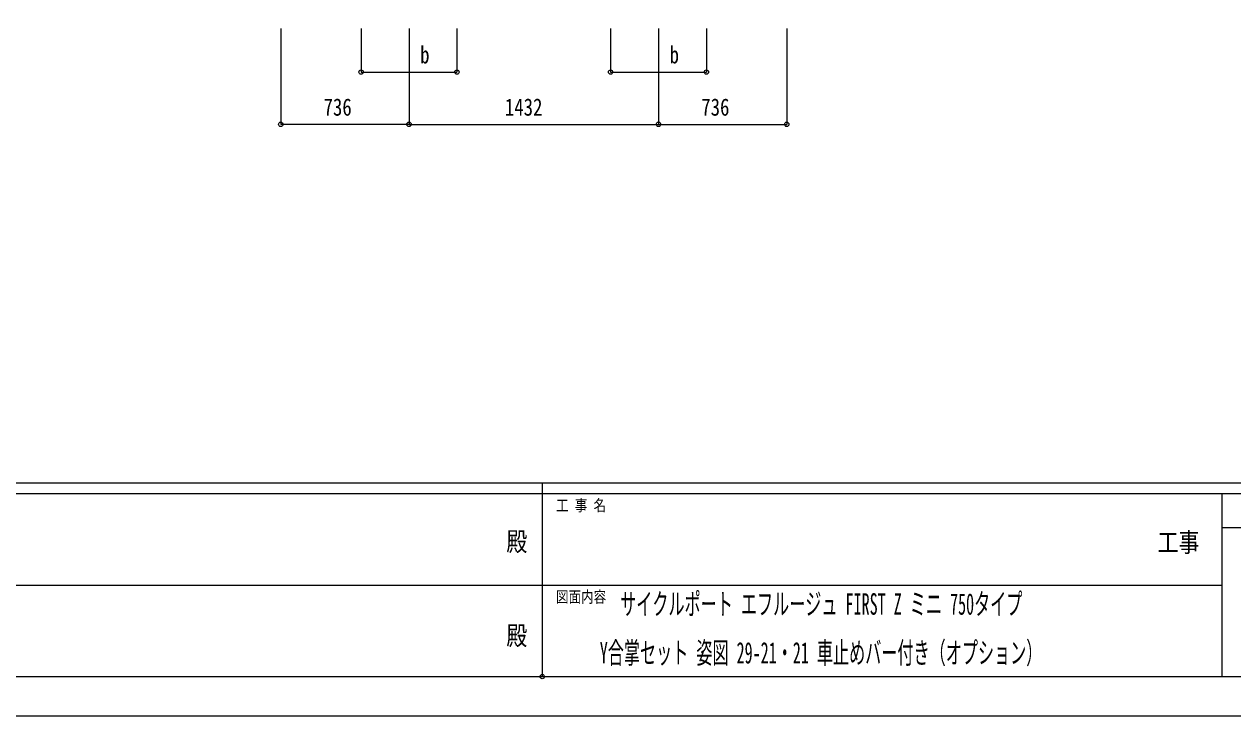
# Model space of a CAD drawing. Units: millimetres, scale not verified. Extents: x -12615 to 12615, y -8911 to 8915.
# Drawn here: x -2989 to 3949, y -8905 to -4935 of the extents above; entities that cross this region are included whole.
import ezdxf
from ezdxf.enums import TextEntityAlignment as Align

# ---------------------------------------------------------------- set-up
doc = ezdxf.new("R2010")
doc.units = ezdxf.units.MM
doc.header["$LTSCALE"] = 50
doc.header["$PDMODE"] = 32
doc.header["$PDSIZE"] = 25
for name, color, linetype in [('0-2_USER1', 3, 'Continuous'), ('0-7_YKK_D', 6, 'Continuous'), ('0-8_YKK_ZWAK', 7, 'Continuous')]:
    doc.layers.add(name, color=color, linetype=linetype)
doc.styles.add('ＭＳ ゴシック', font='')
doc.styles.get('ＭＳ ゴシック').set_extended_font_data('MS Gothic')

msp = doc.modelspace()

# ---------------------------------------------------------------- linework, layer by layer
at = {"layer": '0-7_YKK_D'}
for p, q in [((-1515.94, -4959.9), (-1515.94, -5510.9)), ((-1054.94, -4959.9), (-1054.94, -5210.9)), ((-779.94, -4959.9), (-779.94, -5510.9)), ((-779.94, -4959.9), (-779.94, -5510.9)), ((-504.94, -4959.9), (-504.94, -5210.9)), ((377.06, -4959.9), (377.06, -5210.9)), ((652.06, -4959.9), (652.06, -5510.9)), ((652.06, -4959.9), (652.06, -5510.9)), ((927.06, -4959.9), (927.06, -5210.9)), ((1388.06, -4959.9), (1388.06, -5510.9)), ((-1054.94, -5209.9), (-504.94, -5209.9)), ((377.06, -5209.9), (927.06, -5209.9)), ((-779.94, -5509.9), (-1515.94, -5509.9)), ((-779.94, -5509.9), (652.06, -5509.9)), ((652.06, -5509.9), (1388.06, -5509.9))]:
    msp.add_line(p, q, dxfattribs=at)
for centre in [(-1054.94, -5209.9), (-504.94, -5209.9), (377.06, -5209.9), (927.06, -5209.9), (-1515.94, -5509.9), (-779.94, -5509.9), (-779.94, -5509.9), (652.06, -5509.9), (652.06, -5509.9), (1388.06, -5509.9)]:
    msp.add_circle(centre, 12.75, dxfattribs=at)
at = {"layer": '0-8_YKK_ZWAK'}
for p, q in [((11685.06, -7569.9), (-11714.94, -7569.9)), ((-14.94, -7629.9), (-3914.94, -7629.9)), ((-14.94, -7569.9), (-14.94, -8679.9)), ((3885.06, -7629.9), (-14.94, -7629.9)), ((5955.06, -7824.9), (3885.06, -7824.9)), ((-3892.44, -8154.9), (-14.94, -8154.9)), ((-14.94, -8154.9), (3885.06, -8154.9)), ((-3914.94, -8679.9), (-14.94, -8679.9)), ((-14.94, -8679.9), (3885.06, -8679.9)), ((3885.06, -8679.9), (5955.06, -8679.9))]:
    msp.add_line(p, q, dxfattribs=at)
msp.add_lwpolyline([(-12615, -8904.9), (12615, -8904.9), (12615, 8915.1), (-12615, 8915.1)], close=True, dxfattribs=at)
msp.add_lwpolyline([(5955.06, -7629.9), (3885.06, -7629.9), (3885.06, -8679.9)], dxfattribs=at)
msp.add_point((-14.94, -8679.9), dxfattribs=at)

# ---------------------------------------------------------------- texts
at = {"layer": '0-2_USER1', "style": 'ＭＳ ゴシック', "width": 0.55}
for s, p in [('サイクルポート エフルージュ FIRST Z ミニ 750タイプ', (432.02, -8361.4)), ('Y合掌セット 姿図 29-21・21 車止めバー付き（オプション）', (314.98, -8641.4))]:
    msp.add_text(s, height=123.2, dxfattribs=at).set_placement(p, align=Align.BOTTOM_LEFT)
at = {"layer": '0-7_YKK_D', "style": 'ＭＳ ゴシック', "width": 0.8}
for s, p in [('b', (-715.94, -5189.9)), ('b', (716.06, -5189.9)), ('736', (-1270.34, -5489.9)), ('1432', (-229.54, -5489.9)), ('736', (897.66, -5489.9))]:
    msp.add_text(s, height=98.97, dxfattribs=at).set_placement(p, align=Align.BOTTOM_LEFT)
at = {"layer": '0-8_YKK_ZWAK', "style": 'ＭＳ ゴシック', "width": 0.8}
for s, height, p in [('工 事 名', 65.98, (63.81, -7749.9)), ('工事', 110, (3517, -7997.3)), ('殿', 110, (-221, -7992.4)), ('図面内容', 65.98, (63.81, -8274.9)), ('殿', 110, (-221, -8532.4))]:
    msp.add_text(s, height=height, dxfattribs=at).set_placement(p, align=Align.BOTTOM_LEFT)

doc.saveas('drawing.dxf')
